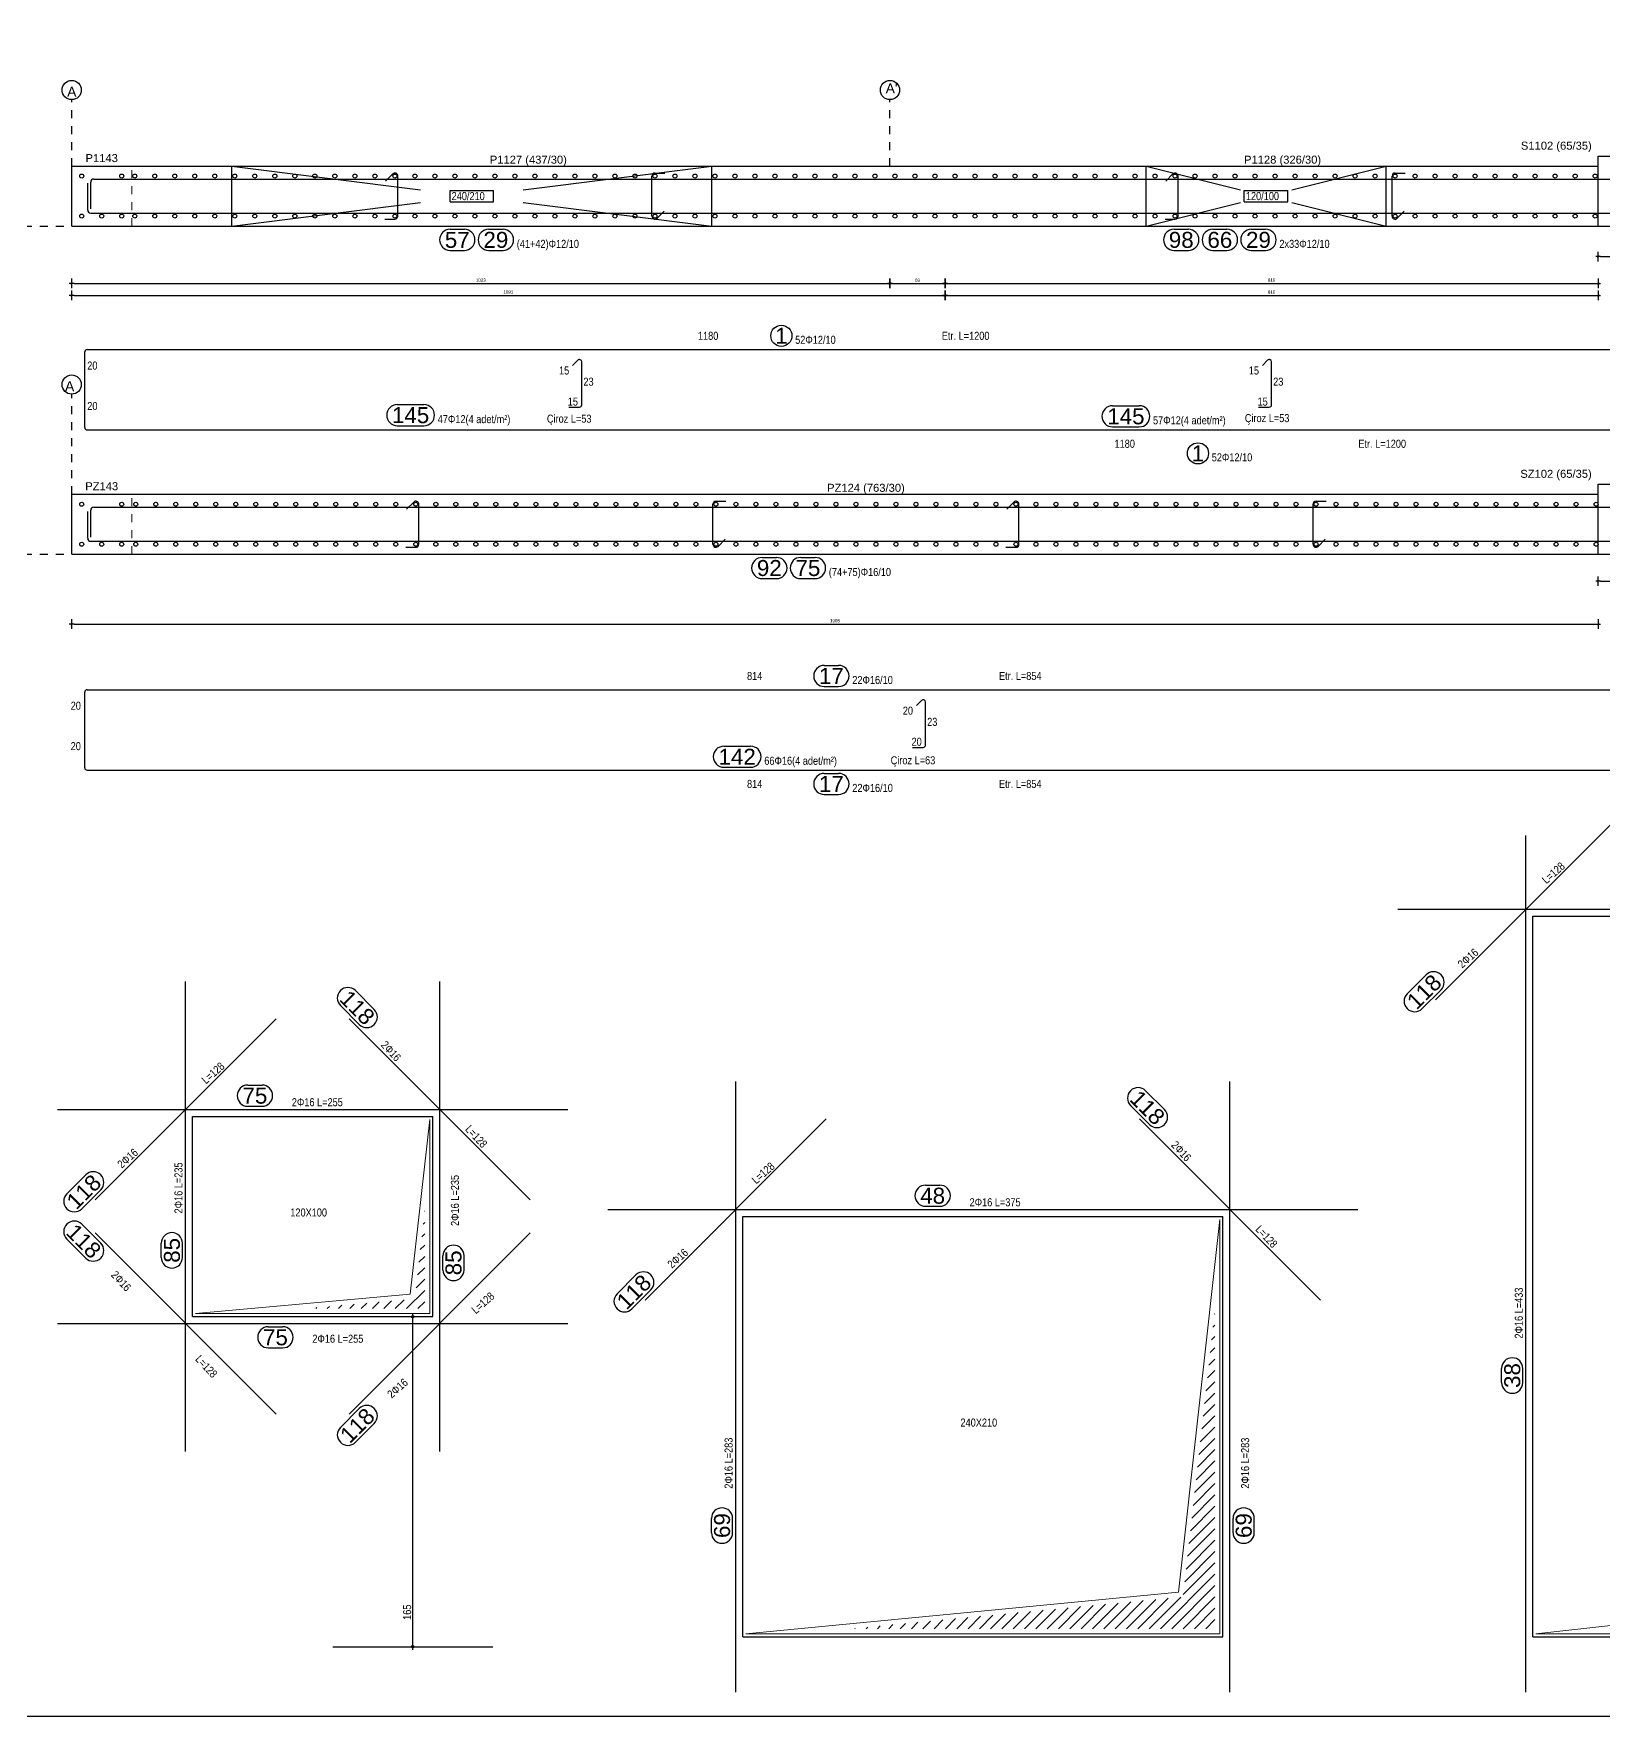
# Model space of a CAD drawing. Header units: metres. Extents: x 419734 to 420376, y 4564732 to 4565123.
# Drawn here: x 419876.96 to 419896.58, y 4564863.97 to 4564884.99 of the extents above; entities that cross this region are included whole.
import ezdxf

# ---------------------------------------------------------------- set-up
doc = ezdxf.new("R2010")
doc.units = ezdxf.units.M
doc.linetypes.add('HIDDEN4', pattern=[0.09375, 0.0625, -0.03125])
doc.linetypes.add('TRATTO-PUNTO', pattern=[1, 0.5, -0.25, 0, -0.25])
doc.layers.get('Defpoints').update_dxf_attribs({"color": 5})
for name, color, linetype in [('07-SIMBOLI', 1, 'Continuous'), ('Standart', 7, 'Continuous'), ('SW_ASSI', 7, 'TRATTO-PUNTO'), ('SW_DIM', 33, 'Continuous'), ('SW_MAGRONE', 2, 'Continuous'), ('SW_SEZIONI-ARMATURA', 3, 'Continuous'), ('SW_SEZIONI_CARPENTERIA', 4, 'Continuous'), ('SW_TXT_TESTI', 1, 'Continuous')]:
    doc.layers.add(name, color=color, linetype=linetype)
doc.styles.add('arial_1_18', font='arial.ttf', dxfattribs={"height": 0.2})
doc.styles.add('SWS', font='ARIALN.TTF')
doc.dimstyles.new('DIM-SW-20_cm', dxfattribs={"dimtxt": 0.04, "dimasz": 0.03, "dimexe": 0.125, "dimexo": 0.125, "dimgap": 0.02, "dimtad": 1, "dimdec": 0, "dimlfac": 100, "dimzin": 1, "dimdsep": 46, "dimtxsty": 'SWS', "dimblk1": 'D', "dimblk2": 'D', "dimsah": 1, "dimcen": 0.003, "dimdle": 0.0625, "dimse1": 1, "dimse2": 1, "dimclrd": 256, "dimclre": 256, "dimclrt": 256, "dimazin": 0, "dimtfac": 0.75, "dimtdec": 0, "dimtmove": 1, "dimatfit": 3, "dimldrblk": 'D', "dimfxl": 0.125, "dimtvp": 1.5, "dimtolj": 1, "dimtzin": 0, "dimarcsym": 0})

# ---------------------------------------------------------------- blocks, each defined once
blk = doc.blocks.new('D')
for p, q in [((-1, 0), (1, 0)), ((0, 2), (0, -2))]:
    blk.add_line(p, q)
at = {"const_width": 0.141}
blk.add_lwpolyline([(0.48, 0.48), (-0.48, -0.48)], dxfattribs=at)
blk = doc.blocks.new('*D1469')
at = {"layer": 'Defpoints', "color": 0, "ltscale": 0.5, "transparency": 16777216}
for p in [(419877.439, 4564882.586), (419887.665, 4564882.586), (419887.665, 4564881.87)]:
    blk.add_point(p, dxfattribs=at)
at = {"layer": 'SW_DIM', "lineweight": -2, "ltscale": 0.5, "transparency": 16777216}
blk.add_line((419877.469, 4564881.87), (419887.635, 4564881.87), dxfattribs=at)
at = {"layer": 'SW_DIM', "lineweight": -2, "ltscale": 0.5, "transparency": 16777216, "xscale": 0.03, "yscale": 0.03, "zscale": 0.03, "rotation": 180}
blk.add_blockref('D', (419877.439, 4564881.87), dxfattribs=at)
at = {"layer": 'SW_DIM', "lineweight": -2, "ltscale": 0.5, "transparency": 16777216, "xscale": 0.03, "yscale": 0.03, "zscale": 0.03}
blk.add_blockref('D', (419887.665, 4564881.87), dxfattribs=at)
at = {"layer": 'SW_DIM', "ltscale": 0.5, "transparency": 16777216, "insert": (419882.552, 4564881.911), "char_height": 0.04, "attachment_point": 5, "style": 'SWS'}
blk.add_mtext('\\A1;1023', dxfattribs=at)
blk = doc.blocks.new('*D1466')
at = {"layer": 'Defpoints', "color": 0, "ltscale": 0.5, "transparency": 16777216}
for p in [(419887.665, 4564882.586), (419888.353, 4564882.485), (419888.353, 4564881.87)]:
    blk.add_point(p, dxfattribs=at)
at = {"layer": 'SW_DIM', "lineweight": -2, "ltscale": 0.5, "transparency": 16777216}
blk.add_line((419887.695, 4564881.87), (419888.323, 4564881.87), dxfattribs=at)
at = {"layer": 'SW_DIM', "lineweight": -2, "ltscale": 0.5, "transparency": 16777216, "xscale": 0.03, "yscale": 0.03, "zscale": 0.03, "rotation": 180}
blk.add_blockref('D', (419887.665, 4564881.87), dxfattribs=at)
at = {"layer": 'SW_DIM', "lineweight": -2, "ltscale": 0.5, "transparency": 16777216, "xscale": 0.03, "yscale": 0.03, "zscale": 0.03}
blk.add_blockref('D', (419888.353, 4564881.87), dxfattribs=at)
at = {"layer": 'SW_DIM', "ltscale": 0.5, "transparency": 16777216, "insert": (419888.009, 4564881.911), "char_height": 0.04, "attachment_point": 5, "style": 'SWS'}
blk.add_mtext('\\A1;69', dxfattribs=at)
blk = doc.blocks.new('*D1470')
at = {"layer": 'Defpoints', "color": 0, "ltscale": 0.5, "transparency": 16777216}
for p in [(419896.515, 4564882.586), (419888.353, 4564882.485), (419896.515, 4564881.87)]:
    blk.add_point(p, dxfattribs=at)
at = {"layer": 'SW_DIM', "lineweight": -2, "ltscale": 0.5, "transparency": 16777216}
blk.add_line((419888.383, 4564881.87), (419896.485, 4564881.87), dxfattribs=at)
at = {"layer": 'SW_DIM', "lineweight": -2, "ltscale": 0.5, "transparency": 16777216, "xscale": 0.03, "yscale": 0.03, "zscale": 0.03, "rotation": 180}
blk.add_blockref('D', (419888.353, 4564881.87), dxfattribs=at)
at = {"layer": 'SW_DIM', "lineweight": -2, "ltscale": 0.5, "transparency": 16777216, "xscale": 0.03, "yscale": 0.03, "zscale": 0.03}
blk.add_blockref('D', (419896.515, 4564881.87), dxfattribs=at)
at = {"layer": 'SW_DIM', "ltscale": 0.5, "transparency": 16777216, "insert": (419892.434, 4564881.911), "char_height": 0.04, "attachment_point": 5, "style": 'SWS'}
blk.add_mtext('\\A1;816', dxfattribs=at)
blk = doc.blocks.new('*D1471')
at = {"layer": 'Defpoints', "color": 0, "ltscale": 0.5, "transparency": 16777216}
for p in [(419896.515, 4564882.586), (419898.14, 4564882.586), (419898.14, 4564882.204)]:
    blk.add_point(p, dxfattribs=at)
at = {"layer": 'SW_DIM', "lineweight": -2, "ltscale": 0.5, "transparency": 16777216}
blk.add_line((419896.545, 4564882.204), (419898.11, 4564882.204), dxfattribs=at)
at = {"layer": 'SW_DIM', "lineweight": -2, "ltscale": 0.5, "transparency": 16777216, "xscale": 0.03, "yscale": 0.03, "zscale": 0.03, "rotation": 180}
blk.add_blockref('D', (419896.515, 4564882.204), dxfattribs=at)
at = {"layer": 'SW_DIM', "lineweight": -2, "ltscale": 0.5, "transparency": 16777216, "xscale": 0.03, "yscale": 0.03, "zscale": 0.03}
blk.add_blockref('D', (419898.14, 4564882.204), dxfattribs=at)
at = {"layer": 'SW_DIM', "ltscale": 0.5, "transparency": 16777216, "insert": (419897.327, 4564882.244), "char_height": 0.04, "attachment_point": 5, "style": 'SWS'}
blk.add_mtext('\\A1;163', dxfattribs=at)
blk = doc.blocks.new('*D1476')
at = {"layer": 'Defpoints', "color": 0, "ltscale": 0.5, "transparency": 16777216}
for p in [(419877.439, 4564882.586), (419888.353, 4564882.485), (419888.353, 4564881.72)]:
    blk.add_point(p, dxfattribs=at)
at = {"layer": 'SW_DIM', "lineweight": -2, "ltscale": 0.5, "transparency": 16777216}
blk.add_line((419877.469, 4564881.72), (419888.323, 4564881.72), dxfattribs=at)
at = {"layer": 'SW_DIM', "lineweight": -2, "ltscale": 0.5, "transparency": 16777216, "xscale": 0.03, "yscale": 0.03, "zscale": 0.03, "rotation": 180}
blk.add_blockref('D', (419877.439, 4564881.72), dxfattribs=at)
at = {"layer": 'SW_DIM', "lineweight": -2, "ltscale": 0.5, "transparency": 16777216, "xscale": 0.03, "yscale": 0.03, "zscale": 0.03}
blk.add_blockref('D', (419888.353, 4564881.72), dxfattribs=at)
at = {"layer": 'SW_DIM', "ltscale": 0.5, "transparency": 16777216, "insert": (419882.896, 4564881.761), "char_height": 0.04, "attachment_point": 5, "style": 'SWS'}
blk.add_mtext('\\A1;1091', dxfattribs=at)
blk = doc.blocks.new('*D1477')
at = {"layer": 'Defpoints', "color": 0, "ltscale": 0.5, "transparency": 16777216}
for p in [(419896.515, 4564882.586), (419888.353, 4564882.485), (419896.515, 4564881.72)]:
    blk.add_point(p, dxfattribs=at)
at = {"layer": 'SW_DIM', "lineweight": -2, "ltscale": 0.5, "transparency": 16777216}
blk.add_line((419888.383, 4564881.72), (419896.485, 4564881.72), dxfattribs=at)
at = {"layer": 'SW_DIM', "lineweight": -2, "ltscale": 0.5, "transparency": 16777216, "xscale": 0.03, "yscale": 0.03, "zscale": 0.03, "rotation": 180}
blk.add_blockref('D', (419888.353, 4564881.72), dxfattribs=at)
at = {"layer": 'SW_DIM', "lineweight": -2, "ltscale": 0.5, "transparency": 16777216, "xscale": 0.03, "yscale": 0.03, "zscale": 0.03}
blk.add_blockref('D', (419896.515, 4564881.72), dxfattribs=at)
at = {"layer": 'SW_DIM', "ltscale": 0.5, "transparency": 16777216, "insert": (419892.434, 4564881.761), "char_height": 0.04, "attachment_point": 5, "style": 'SWS'}
blk.add_mtext('\\A1;816', dxfattribs=at)
blk = doc.blocks.new('*D1478')
at = {"layer": 'Defpoints', "color": 0, "ltscale": 0.5, "transparency": 16777216}
for p in [(419877.439, 4564878.486), (419896.515, 4564878.486), (419896.515, 4564877.614)]:
    blk.add_point(p, dxfattribs=at)
at = {"layer": 'SW_DIM', "lineweight": -2, "ltscale": 0.5, "transparency": 16777216}
blk.add_line((419877.469, 4564877.614), (419896.485, 4564877.614), dxfattribs=at)
at = {"layer": 'SW_DIM', "lineweight": -2, "ltscale": 0.5, "transparency": 16777216, "xscale": 0.03, "yscale": 0.03, "zscale": 0.03, "rotation": 180}
blk.add_blockref('D', (419877.439, 4564877.614), dxfattribs=at)
at = {"layer": 'SW_DIM', "lineweight": -2, "ltscale": 0.5, "transparency": 16777216, "xscale": 0.03, "yscale": 0.03, "zscale": 0.03}
blk.add_blockref('D', (419896.515, 4564877.614), dxfattribs=at)
at = {"layer": 'SW_DIM', "ltscale": 0.5, "transparency": 16777216, "insert": (419886.977, 4564877.655), "char_height": 0.04, "attachment_point": 5, "style": 'SWS'}
blk.add_mtext('\\A1;1908', dxfattribs=at)
blk = doc.blocks.new('*D1479')
at = {"layer": 'Defpoints', "color": 0, "ltscale": 0.5, "transparency": 16777216}
for p in [(419896.515, 4564878.486), (419898.14, 4564878.486), (419898.14, 4564878.15)]:
    blk.add_point(p, dxfattribs=at)
at = {"layer": 'SW_DIM', "lineweight": -2, "ltscale": 0.5, "transparency": 16777216}
blk.add_line((419896.545, 4564878.15), (419898.11, 4564878.15), dxfattribs=at)
at = {"layer": 'SW_DIM', "lineweight": -2, "ltscale": 0.5, "transparency": 16777216, "xscale": 0.03, "yscale": 0.03, "zscale": 0.03, "rotation": 180}
blk.add_blockref('D', (419896.515, 4564878.15), dxfattribs=at)
at = {"layer": 'SW_DIM', "lineweight": -2, "ltscale": 0.5, "transparency": 16777216, "xscale": 0.03, "yscale": 0.03, "zscale": 0.03}
blk.add_blockref('D', (419898.14, 4564878.15), dxfattribs=at)
at = {"layer": 'SW_DIM', "ltscale": 0.5, "transparency": 16777216, "insert": (419897.327, 4564878.191), "char_height": 0.04, "attachment_point": 5, "style": 'SWS'}
blk.add_mtext('\\A1;163', dxfattribs=at)

msp = doc.modelspace()

# ---------------------------------------------------------------- linework, layer by layer
at = {"layer": '07-SIMBOLI', "color": 1}
for centre in [(419877.43933, 4564884.28555), (419887.66466, 4564884.28555), (419877.43933, 4564880.60592)]:
    msp.add_circle(centre, 0.12, dxfattribs=at)
at = {"layer": 'Standart', "color": 2}
msp.add_lwpolyline([(419945.91166, 4564863.96691), (419806.01166, 4564863.96691), (419806.01166, 4564906.01358)], dxfattribs=at)
at = {"layer": 'Standart', "color": 1, "linetype": 'HIDDEN4', "lineweight": 5}
for points in [[(419878.18933, 4564882.58592), (419878.18933, 4564883.33592)], [(419878.18933, 4564878.48592), (419878.18933, 4564879.23592)]]:
    msp.add_lwpolyline(points, dxfattribs=at)
at = {"layer": 'Standart', "color": 2, "linetype": 'Continuous', "lineweight": 5}
for points in [[(419881.67071, 4564869.24226), (419881.91321, 4564871.42476)], [(419881.91321, 4564868.99976), (419881.91321, 4564871.42476)], [(419881.84859, 4564870.27721), (419881.85071, 4564870.27933)], [(419891.27071, 4564865.51726), (419891.78821, 4564870.17476)], [(419891.78821, 4564864.99976), (419891.78821, 4564870.17476)], [(419881.81323, 4564869.95891), (419881.85071, 4564869.9964)], [(419881.83091, 4564870.11806), (419881.85071, 4564870.13786)], [(419881.79554, 4564869.79976), (419881.85071, 4564869.85493)], [(419881.76016, 4564869.48146), (419881.85071, 4564869.572)], [(419881.77786, 4564869.64061), (419881.85071, 4564869.71347)], [(419881.74248, 4564869.32231), (419881.85071, 4564869.43053)], [(419878.98821, 4564868.99976), (419881.67071, 4564869.24226)], [(419880.91658, 4564869.06226), (419880.97052, 4564869.11621)], [(419881.05803, 4564869.06226), (419881.12605, 4564869.13027)], [(419881.1995, 4564869.06226), (419881.28157, 4564869.14433)], [(419881.34097, 4564869.06226), (419881.4371, 4564869.15839)], [(419881.48243, 4564869.06226), (419881.59262, 4564869.17245)], [(419881.6239, 4564869.06226), (419881.85071, 4564869.28907)], [(419881.76537, 4564869.06226), (419881.85071, 4564869.1476)], [(419878.98821, 4564868.99976), (419881.91321, 4564868.99976)], [(419880.49218, 4564869.06226), (419880.50395, 4564869.07403)], [(419880.63365, 4564869.06226), (419880.65947, 4564869.08809)], [(419880.77511, 4564869.06226), (419880.815, 4564869.10215)], [(419891.71948, 4564868.99016), (419891.72572, 4564868.9964)], [(419891.6841, 4564868.67186), (419891.72572, 4564868.71347)], [(419891.70178, 4564868.83101), (419891.72572, 4564868.85493)], [(419891.66642, 4564868.51271), (419891.72572, 4564868.572)], [(419891.63105, 4564868.19441), (419891.72572, 4564868.28907)], [(419891.64874, 4564868.35356), (419891.72572, 4564868.43053)], [(419891.61337, 4564868.03526), (419891.72572, 4564868.1476)], [(419891.57801, 4564867.71697), (419891.72572, 4564867.86467)], [(419891.59569, 4564867.87612), (419891.72572, 4564868.00614)], [(419891.56033, 4564867.55782), (419891.72572, 4564867.7232)], [(419891.52495, 4564867.23952), (419891.72572, 4564867.44027)], [(419891.54263, 4564867.39867), (419891.72572, 4564867.58174)], [(419891.50727, 4564867.08037), (419891.72572, 4564867.29881)], [(419891.47191, 4564866.76207), (419891.72572, 4564867.01587)], [(419891.48959, 4564866.92122), (419891.72572, 4564867.15734)], [(419891.45422, 4564866.60292), (419891.72572, 4564866.87441)], [(419891.41886, 4564866.28462), (419891.72572, 4564866.59148)], [(419891.43654, 4564866.44377), (419891.72572, 4564866.73294)], [(419891.40118, 4564866.12548), (419891.72572, 4564866.45001)], [(419891.3658, 4564865.80718), (419891.72572, 4564866.16708)], [(419891.38348, 4564865.96633), (419891.72572, 4564866.30855)], [(419891.34812, 4564865.64803), (419891.72572, 4564866.02561)], [(419891.33044, 4564865.48888), (419891.72572, 4564865.88415)], [(419895.73821, 4564864.99976), (419903.78071, 4564865.89226)], [(419891.04529, 4564865.06226), (419891.72572, 4564865.74268)], [(419891.18676, 4564865.06226), (419891.72572, 4564865.60122)], [(419885.86321, 4564864.99976), (419891.27071, 4564865.51726)], [(419889.7721, 4564865.06226), (419890.04721, 4564865.33739)], [(419889.91356, 4564865.06226), (419890.20365, 4564865.35236)], [(419890.05503, 4564865.06226), (419890.36009, 4564865.36733)], [(419890.1965, 4564865.06226), (419890.51653, 4564865.3823)], [(419890.33797, 4564865.06226), (419890.67297, 4564865.39727)], [(419890.47942, 4564865.06226), (419890.82942, 4564865.41224)], [(419890.62088, 4564865.06226), (419890.98584, 4564865.42721)], [(419890.76235, 4564865.06226), (419891.14228, 4564865.44218)], [(419890.90382, 4564865.06226), (419891.29872, 4564865.45716)], [(419891.32823, 4564865.06226), (419891.72572, 4564865.45975)], [(419887.79158, 4564865.06226), (419887.8571, 4564865.12779)], [(419887.93303, 4564865.06226), (419888.01354, 4564865.14276)], [(419888.0745, 4564865.06226), (419888.16998, 4564865.15773)], [(419888.21597, 4564865.06226), (419888.32642, 4564865.17271)], [(419888.35743, 4564865.06226), (419888.48284, 4564865.18768)], [(419888.4989, 4564865.06226), (419888.63928, 4564865.20265)], [(419888.64037, 4564865.06226), (419888.79572, 4564865.21762)], [(419888.78184, 4564865.06226), (419888.95216, 4564865.23259)], [(419888.92331, 4564865.06226), (419889.10861, 4564865.24756)], [(419889.06477, 4564865.06226), (419889.26503, 4564865.26253)], [(419889.20622, 4564865.06226), (419889.42147, 4564865.2775)], [(419889.34769, 4564865.06226), (419889.57791, 4564865.29247)], [(419889.48916, 4564865.06226), (419889.73435, 4564865.30745)], [(419889.63063, 4564865.06226), (419889.89079, 4564865.32242)], [(419891.46969, 4564865.06226), (419891.72572, 4564865.31828)], [(419891.61114, 4564865.06226), (419891.72572, 4564865.17682)], [(419885.86321, 4564864.99976), (419891.78821, 4564864.99976)], [(419887.22571, 4564865.06226), (419887.23135, 4564865.06791)], [(419887.36718, 4564865.06226), (419887.3878, 4564865.08288)], [(419887.50865, 4564865.06226), (419887.54424, 4564865.09785)], [(419887.65011, 4564865.06226), (419887.70066, 4564865.11282)], [(419895.73821, 4564864.99976), (419904.67321, 4564864.99976)]]:
    msp.add_lwpolyline(points, dxfattribs=at)
at = {"layer": 'SW_ASSI', "ltscale": 0.2}
for points in [[(419877.43933, 4564883.33592), (419877.43933, 4564884.16555)], [(419887.66466, 4564883.33592), (419887.66466, 4564884.16555)], [(419876.43933, 4564882.58592), (419877.43933, 4564882.58592)], [(419877.43933, 4564879.23592), (419877.43933, 4564880.48592)], [(419876.43933, 4564878.48592), (419877.43933, 4564878.48592)]]:
    msp.add_lwpolyline(points, dxfattribs=at)
at = {"layer": 'SW_DIM', "linetype": 'Continuous', "lineweight": -3}
for points in [[(419881.67571, 4564868.96226), (419881.76571, 4564868.96226)], [(419881.70071, 4564864.79726), (419881.70071, 4564869.00226)], [(419881.67571, 4564864.83726), (419881.76571, 4564864.83726)]]:
    msp.add_lwpolyline(points, dxfattribs=at)
for centre in [(419881.70071, 4564868.96226), (419881.70071, 4564864.83726)]:
    msp.add_circle(centre, 0.015, dxfattribs=at)
at = {"layer": 'SW_MAGRONE'}
for points in [[(419896.51498, 4564882.58592), (419896.51498, 4564883.46092)], [(419896.51498, 4564883.46092), (419898.13998, 4564883.46092)], [(419877.43933, 4564883.33592), (419896.51498, 4564883.33592)], [(419877.43933, 4564882.58592), (419877.43933, 4564883.33592)], [(419879.43933, 4564882.58592), (419879.43933, 4564883.33592)], [(419879.43933, 4564883.33592), (419881.79933, 4564883.04092)], [(419883.07933, 4564883.04092), (419885.43933, 4564883.33592)], [(419885.43933, 4564882.58592), (419885.43933, 4564883.33592)], [(419890.86517, 4564882.58592), (419890.86517, 4564883.33592)], [(419890.86517, 4564883.33592), (419892.04517, 4564883.04092)], [(419892.68517, 4564883.04092), (419893.86517, 4564883.33592)], [(419893.86517, 4564882.58592), (419893.86517, 4564883.33592)], [(419882.16683, 4564883.03092), (419882.71182, 4564883.03092)], [(419882.16683, 4564882.89092), (419882.16683, 4564883.03092)], [(419882.71182, 4564882.89092), (419882.71182, 4564883.03092)], [(419892.09268, 4564883.03092), (419892.63767, 4564883.03092)], [(419892.09268, 4564882.89092), (419892.09268, 4564883.03092)], [(419892.63767, 4564882.89092), (419892.63767, 4564883.03092)], [(419879.43933, 4564882.58592), (419881.79933, 4564882.88092)], [(419882.16683, 4564882.89092), (419882.71182, 4564882.89092)], [(419883.07933, 4564882.88092), (419885.43933, 4564882.58592)], [(419890.86517, 4564882.58592), (419892.04517, 4564882.88092)], [(419892.09268, 4564882.89092), (419892.63767, 4564882.89092)], [(419892.68517, 4564882.88092), (419893.86517, 4564882.58592)], [(419877.43933, 4564882.58592), (419935.25864, 4564882.58592)], [(419877.43933, 4564879.23592), (419896.51498, 4564879.23592)], [(419877.43933, 4564878.48592), (419877.43933, 4564879.23592)], [(419896.51498, 4564878.48592), (419896.51498, 4564879.36092)], [(419896.51498, 4564879.36092), (419898.13998, 4564879.36092)], [(419877.43933, 4564878.48592), (419935.25864, 4564878.48592)]]:
    msp.add_lwpolyline(points, dxfattribs=at)
at = {"layer": 'SW_SEZIONI-ARMATURA'}
for points in [[(419881.36277, 4564883.14905), (419881.45116, 4564883.23744)], [(419881.51517, 4564882.71092), (419881.51517, 4564883.21092)], [(419884.69017, 4564882.71092), (419884.69017, 4564883.21092)], [(419884.72767, 4564883.24842), (419884.85267, 4564883.24842)], [(419891.11277, 4564883.14905), (419891.20116, 4564883.23744)], [(419891.26517, 4564882.71092), (419891.26517, 4564883.21092)], [(419893.94017, 4564882.71092), (419893.94017, 4564883.21092)], [(419893.97767, 4564883.24842), (419894.10267, 4564883.24842)], [(419877.63933, 4564882.78592), (419877.63933, 4564883.12092)], [(419877.67683, 4564882.80092), (419877.67683, 4564883.13592)], [(419877.71433, 4564883.17342), (419935.03364, 4564883.17342)], [(419884.75419, 4564882.68441), (419884.84258, 4564882.7728)], [(419894.00419, 4564882.68441), (419894.09258, 4564882.7728)], [(419877.67683, 4564882.74842), (419934.99614, 4564882.74842)], [(419881.35267, 4564882.67342), (419881.47767, 4564882.67342)], [(419891.10267, 4564882.67342), (419891.22767, 4564882.67342)], [(419882.16798, 4564882.54592), (419882.34674, 4564882.54592)], [(419882.65053, 4564882.54592), (419882.82929, 4564882.54592)], [(419891.21543, 4564882.54592), (419891.3942, 4564882.54592)], [(419891.69798, 4564882.54592), (419891.87675, 4564882.54592)], [(419892.18053, 4564882.54592), (419892.3593, 4564882.54592)], [(419882.16798, 4564882.28192), (419882.34674, 4564882.28192)], [(419882.65053, 4564882.28192), (419882.82929, 4564882.28192)], [(419891.21543, 4564882.28192), (419891.3942, 4564882.28192)], [(419891.69798, 4564882.28192), (419891.87675, 4564882.28192)], [(419892.18053, 4564882.28192), (419892.3593, 4564882.28192)], [(419877.60183, 4564880.54342), (419877.60183, 4564881.01342)], [(419877.63183, 4564881.04342), (419907.10248, 4564881.04342)], [(419883.69895, 4564880.84602), (419883.76264, 4564880.90971)], [(419883.81385, 4564880.35342), (419883.81385, 4564880.8885)], [(419892.31892, 4564880.84602), (419892.38262, 4564880.90971)], [(419892.43383, 4564880.35342), (419892.43383, 4564880.8885)], [(419877.60183, 4564880.06842), (419877.60183, 4564880.53842)], [(419881.50737, 4564880.35604), (419881.84152, 4564880.35604)], [(419883.65135, 4564880.32342), (419883.78385, 4564880.32342)], [(419890.44613, 4564880.34152), (419890.78027, 4564880.34152)], [(419892.27133, 4564880.32342), (419892.40383, 4564880.32342)], [(419881.50737, 4564880.09204), (419881.84152, 4564880.09204)], [(419890.44613, 4564880.07752), (419890.78027, 4564880.07752)], [(419877.63183, 4564880.03842), (419907.11429, 4564880.03842)], [(419877.63933, 4564878.68592), (419877.63933, 4564879.02092)], [(419877.67683, 4564878.70092), (419877.67683, 4564879.03592)], [(419877.71433, 4564879.07342), (419935.03364, 4564879.07342)], [(419881.62475, 4564879.04905), (419881.71314, 4564879.13744)], [(419881.77716, 4564878.61092), (419881.77716, 4564879.11092)], [(419885.45216, 4564878.61092), (419885.45216, 4564879.11092)], [(419885.48966, 4564879.14842), (419885.61466, 4564879.14842)], [(419889.12475, 4564879.04905), (419889.21314, 4564879.13744)], [(419889.27716, 4564878.61092), (419889.27716, 4564879.11092)], [(419892.95216, 4564878.61092), (419892.95216, 4564879.11092)], [(419892.98966, 4564879.14842), (419893.11466, 4564879.14842)], [(419877.67683, 4564878.64842), (419934.99614, 4564878.64842)], [(419881.61466, 4564878.57342), (419881.73966, 4564878.57342)], [(419885.51617, 4564878.58441), (419885.60456, 4564878.6728)], [(419889.11466, 4564878.57342), (419889.23966, 4564878.57342)], [(419893.01617, 4564878.58441), (419893.10456, 4564878.6728)], [(419886.06766, 4564878.44592), (419886.24643, 4564878.44592)], [(419886.55021, 4564878.44592), (419886.72898, 4564878.44592)], [(419886.06766, 4564878.18192), (419886.24643, 4564878.18192)], [(419886.55021, 4564878.18192), (419886.72898, 4564878.18192)], [(419886.84367, 4564877.09742), (419887.02243, 4564877.09742)], [(419877.60183, 4564876.29342), (419877.60183, 4564876.76342)], [(419877.63183, 4564876.79342), (419897.92248, 4564876.79342)], [(419886.84367, 4564876.83342), (419887.02243, 4564876.83342)], [(419887.99504, 4564876.59602), (419888.05873, 4564876.65971)], [(419888.10995, 4564876.10342), (419888.10995, 4564876.6385)], [(419877.60183, 4564875.81842), (419877.60183, 4564876.28842)], [(419885.58853, 4564876.08789), (419885.92267, 4564876.08789)], [(419887.94745, 4564876.07342), (419888.07995, 4564876.07342)], [(419877.63183, 4564875.78842), (419897.92248, 4564875.78842)], [(419885.58853, 4564875.82389), (419885.92267, 4564875.82389)], [(419886.84367, 4564875.74842), (419887.02243, 4564875.74842)], [(419886.84367, 4564875.48442), (419887.02243, 4564875.48442)], [(419894.48184, 4564872.91839), (419896.74458, 4564875.18113)], [(419895.61321, 4564864.2673), (419895.61321, 4564874.9725)], [(419894.01321, 4564874.04976), (419906.39821, 4564874.04976)], [(419878.86321, 4564867.27476), (419878.86321, 4564873.14976)], [(419882.03821, 4564867.27476), (419882.03821, 4564873.14976)], [(419894.12902, 4564872.99549), (419894.3653, 4564873.23177)], [(419881.22022, 4564872.79767), (419880.98394, 4564873.03395)], [(419894.31569, 4564872.80881), (419894.55197, 4564873.04509)], [(419881.03354, 4564872.611), (419880.79726, 4564872.84728)], [(419877.73184, 4564870.41839), (419879.99458, 4564872.68113)], [(419883.16958, 4564870.41839), (419880.90684, 4564872.68113)], [(419879.6395, 4564871.85376), (419879.81826, 4564871.85376)], [(419885.73821, 4564864.2673), (419885.73821, 4564871.89976)], [(419891.91321, 4564864.2673), (419891.91321, 4564871.89976)], [(419891.09522, 4564871.54767), (419890.85894, 4564871.78395)], [(419877.26321, 4564871.54976), (419883.63821, 4564871.54976)], [(419879.6395, 4564871.58976), (419879.81826, 4564871.58976)], [(419884.60684, 4564869.16839), (419886.86958, 4564871.43113)], [(419890.90854, 4564871.361), (419890.67226, 4564871.59728)], [(419893.04458, 4564869.16839), (419890.78184, 4564871.43113)], [(419877.37902, 4564870.49549), (419877.61529, 4564870.73177)], [(419888.10912, 4564870.60376), (419888.28789, 4564870.60376)], [(419877.56569, 4564870.30881), (419877.80197, 4564870.54509)], [(419884.13821, 4564870.29976), (419893.51321, 4564870.29976)], [(419888.10912, 4564870.33976), (419888.28789, 4564870.33976)], [(419877.80197, 4564869.87943), (419877.56569, 4564870.11571)], [(419877.73184, 4564870.00613), (419879.99458, 4564867.74339)], [(419880.90684, 4564867.74339), (419883.16958, 4564870.00613)], [(419877.61529, 4564869.69275), (419877.37902, 4564869.92903)], [(419878.55921, 4564869.69923), (419878.55921, 4564869.87799)], [(419878.82321, 4564869.69923), (419878.82321, 4564869.87799)], [(419882.07821, 4564869.54311), (419882.07821, 4564869.72187)], [(419882.34221, 4564869.54311), (419882.34221, 4564869.72187)], [(419884.25402, 4564869.24549), (419884.49029, 4564869.48177)], [(419884.44069, 4564869.05881), (419884.67697, 4564869.29509)], [(419877.26321, 4564868.87476), (419883.63821, 4564868.87476)], [(419879.89592, 4564868.83476), (419880.07469, 4564868.83476)], [(419879.89592, 4564868.57076), (419880.07469, 4564868.57076)], [(419895.30921, 4564868.13594), (419895.30921, 4564868.31471)], [(419895.57321, 4564868.13594), (419895.57321, 4564868.31471)], [(419880.79726, 4564867.57725), (419881.03354, 4564867.81352)], [(419880.98394, 4564867.39057), (419881.22022, 4564867.62685)], [(419885.43421, 4564866.26094), (419885.43421, 4564866.43971)], [(419885.69821, 4564866.26094), (419885.69821, 4564866.43971)], [(419891.95321, 4564866.26094), (419891.95321, 4564866.43971)], [(419892.21721, 4564866.26094), (419892.21721, 4564866.43971)]]:
    msp.add_lwpolyline(points, dxfattribs=at)
for centre, radius in [((419877.56433, 4564883.21092), 0.025), ((419878.06433, 4564883.21092), 0.025), ((419878.22767, 4564883.21092), 0.025), ((419878.47767, 4564883.21092), 0.025), ((419878.72767, 4564883.21092), 0.025), ((419878.97767, 4564883.21092), 0.025), ((419879.22767, 4564883.21092), 0.025), ((419879.47767, 4564883.21092), 0.025), ((419879.72767, 4564883.21092), 0.025), ((419879.97767, 4564883.21092), 0.025), ((419880.22767, 4564883.21092), 0.025), ((419880.47767, 4564883.21092), 0.025), ((419880.72767, 4564883.21092), 0.025), ((419880.97767, 4564883.21092), 0.025), ((419881.22767, 4564883.21092), 0.025), ((419881.47767, 4564883.21092), 0.025), ((419881.72767, 4564883.21092), 0.025), ((419881.97767, 4564883.21092), 0.025), ((419882.22767, 4564883.21092), 0.025), ((419882.47767, 4564883.21092), 0.025), ((419882.72767, 4564883.21092), 0.025), ((419882.97767, 4564883.21092), 0.025), ((419883.22767, 4564883.21092), 0.025), ((419883.47767, 4564883.21092), 0.025), ((419883.72767, 4564883.21092), 0.025), ((419883.97767, 4564883.21092), 0.025), ((419884.22767, 4564883.21092), 0.025), ((419884.47767, 4564883.21092), 0.025), ((419884.72767, 4564883.21092), 0.025), ((419884.97767, 4564883.21092), 0.025), ((419885.22767, 4564883.21092), 0.025), ((419885.47767, 4564883.21092), 0.025), ((419885.72767, 4564883.21092), 0.025), ((419885.97767, 4564883.21092), 0.025), ((419886.22767, 4564883.21092), 0.025), ((419886.47767, 4564883.21092), 0.025), ((419886.72767, 4564883.21092), 0.025), ((419886.97767, 4564883.21092), 0.025), ((419887.22767, 4564883.21092), 0.025), ((419887.47767, 4564883.21092), 0.025), ((419887.72767, 4564883.21092), 0.025), ((419887.97767, 4564883.21092), 0.025), ((419888.22767, 4564883.21092), 0.025), ((419888.47767, 4564883.21092), 0.025), ((419888.72767, 4564883.21092), 0.025), ((419888.97767, 4564883.21092), 0.025), ((419889.22767, 4564883.21092), 0.025), ((419889.47767, 4564883.21092), 0.025), ((419889.72767, 4564883.21092), 0.025), ((419889.97767, 4564883.21092), 0.025), ((419890.22767, 4564883.21092), 0.025), ((419890.47767, 4564883.21092), 0.025), ((419890.72767, 4564883.21092), 0.025), ((419890.97767, 4564883.21092), 0.025), ((419891.22767, 4564883.21092), 0.025), ((419891.47767, 4564883.21092), 0.025), ((419891.72767, 4564883.21092), 0.025), ((419891.97767, 4564883.21092), 0.025), ((419892.22767, 4564883.21092), 0.025), ((419892.47767, 4564883.21092), 0.025), ((419892.72767, 4564883.21092), 0.025), ((419892.97767, 4564883.21092), 0.025), ((419893.22767, 4564883.21092), 0.025), ((419893.47767, 4564883.21092), 0.025), ((419893.72767, 4564883.21092), 0.025), ((419893.97767, 4564883.21092), 0.025), ((419894.22767, 4564883.21092), 0.025), ((419894.47767, 4564883.21092), 0.025), ((419894.72767, 4564883.21092), 0.025), ((419894.97767, 4564883.21092), 0.025), ((419895.22767, 4564883.21092), 0.025), ((419895.47767, 4564883.21092), 0.025), ((419895.72767, 4564883.21092), 0.025), ((419895.97767, 4564883.21092), 0.025), ((419896.22767, 4564883.21092), 0.025), ((419896.47767, 4564883.21092), 0.025), ((419877.56433, 4564882.71092), 0.025), ((419877.81433, 4564882.71092), 0.025), ((419878.06433, 4564882.71092), 0.025), ((419878.22767, 4564882.71092), 0.025), ((419878.47767, 4564882.71092), 0.025), ((419878.72767, 4564882.71092), 0.025), ((419878.97767, 4564882.71092), 0.025), ((419879.22767, 4564882.71092), 0.025), ((419879.47767, 4564882.71092), 0.025), ((419879.72767, 4564882.71092), 0.025), ((419879.97767, 4564882.71092), 0.025), ((419880.22767, 4564882.71092), 0.025), ((419880.47767, 4564882.71092), 0.025), ((419880.72767, 4564882.71092), 0.025), ((419880.97767, 4564882.71092), 0.025), ((419881.22767, 4564882.71092), 0.025), ((419881.47767, 4564882.71092), 0.025), ((419881.72767, 4564882.71092), 0.025), ((419881.97767, 4564882.71092), 0.025), ((419882.22767, 4564882.71092), 0.025), ((419882.47767, 4564882.71092), 0.025), ((419882.72767, 4564882.71092), 0.025), ((419882.97767, 4564882.71092), 0.025), ((419883.22767, 4564882.71092), 0.025), ((419883.47767, 4564882.71092), 0.025), ((419883.72767, 4564882.71092), 0.025), ((419883.97767, 4564882.71092), 0.025), ((419884.22767, 4564882.71092), 0.025), ((419884.47767, 4564882.71092), 0.025), ((419884.72767, 4564882.71092), 0.025), ((419884.97767, 4564882.71092), 0.025), ((419885.22767, 4564882.71092), 0.025), ((419885.47767, 4564882.71092), 0.025), ((419885.72767, 4564882.71092), 0.025), ((419885.97767, 4564882.71092), 0.025), ((419886.22767, 4564882.71092), 0.025), ((419886.47767, 4564882.71092), 0.025), ((419886.72767, 4564882.71092), 0.025), ((419886.97767, 4564882.71092), 0.025), ((419887.22767, 4564882.71092), 0.025), ((419887.47767, 4564882.71092), 0.025), ((419887.72767, 4564882.71092), 0.025), ((419887.97767, 4564882.71092), 0.025), ((419888.22767, 4564882.71092), 0.025), ((419888.47767, 4564882.71092), 0.025), ((419888.72767, 4564882.71092), 0.025), ((419888.97767, 4564882.71092), 0.025), ((419889.22767, 4564882.71092), 0.025), ((419889.47767, 4564882.71092), 0.025), ((419889.72767, 4564882.71092), 0.025), ((419889.97767, 4564882.71092), 0.025), ((419890.22767, 4564882.71092), 0.025), ((419890.47767, 4564882.71092), 0.025), ((419890.72767, 4564882.71092), 0.025), ((419890.97767, 4564882.71092), 0.025), ((419891.22767, 4564882.71092), 0.025), ((419891.47767, 4564882.71092), 0.025), ((419891.72767, 4564882.71092), 0.025), ((419891.97767, 4564882.71092), 0.025), ((419892.22767, 4564882.71092), 0.025), ((419892.47767, 4564882.71092), 0.025), ((419892.72767, 4564882.71092), 0.025), ((419892.97767, 4564882.71092), 0.025), ((419893.22767, 4564882.71092), 0.025), ((419893.47767, 4564882.71092), 0.025), ((419893.72767, 4564882.71092), 0.025), ((419893.97767, 4564882.71092), 0.025), ((419894.22767, 4564882.71092), 0.025), ((419894.47767, 4564882.71092), 0.025), ((419894.72767, 4564882.71092), 0.025), ((419894.97767, 4564882.71092), 0.025), ((419895.22767, 4564882.71092), 0.025), ((419895.47767, 4564882.71092), 0.025), ((419895.72767, 4564882.71092), 0.025), ((419895.97767, 4564882.71092), 0.025), ((419896.22767, 4564882.71092), 0.025), ((419896.47767, 4564882.71092), 0.025), ((419886.30805, 4564881.21542), 0.132), ((419891.51395, 4564879.74661), 0.132), ((419877.56433, 4564879.11092), 0.025), ((419878.06433, 4564879.11092), 0.025), ((419878.23966, 4564879.11092), 0.025), ((419878.48966, 4564879.11092), 0.025), ((419878.73966, 4564879.11092), 0.025), ((419878.98966, 4564879.11092), 0.025), ((419879.23966, 4564879.11092), 0.025), ((419879.48966, 4564879.11092), 0.025), ((419879.73966, 4564879.11092), 0.025), ((419879.98966, 4564879.11092), 0.025), ((419880.23966, 4564879.11092), 0.025), ((419880.48966, 4564879.11092), 0.025), ((419880.73966, 4564879.11092), 0.025), ((419880.98966, 4564879.11092), 0.025), ((419881.23966, 4564879.11092), 0.025), ((419881.48966, 4564879.11092), 0.025), ((419881.73966, 4564879.11092), 0.025), ((419881.98966, 4564879.11092), 0.025), ((419882.23966, 4564879.11092), 0.025), ((419882.48966, 4564879.11092), 0.025), ((419882.73966, 4564879.11092), 0.025), ((419882.98966, 4564879.11092), 0.025), ((419883.23966, 4564879.11092), 0.025), ((419883.48966, 4564879.11092), 0.025), ((419883.73966, 4564879.11092), 0.025), ((419883.98966, 4564879.11092), 0.025), ((419884.23966, 4564879.11092), 0.025), ((419884.48966, 4564879.11092), 0.025), ((419884.73966, 4564879.11092), 0.025), ((419884.98966, 4564879.11092), 0.025), ((419885.23966, 4564879.11092), 0.025), ((419885.48966, 4564879.11092), 0.025), ((419885.73966, 4564879.11092), 0.025), ((419885.98966, 4564879.11092), 0.025), ((419886.23966, 4564879.11092), 0.025), ((419886.48966, 4564879.11092), 0.025), ((419886.73966, 4564879.11092), 0.025), ((419886.98966, 4564879.11092), 0.025), ((419887.23966, 4564879.11092), 0.025), ((419887.48966, 4564879.11092), 0.025), ((419887.73966, 4564879.11092), 0.025), ((419887.98966, 4564879.11092), 0.025), ((419888.23966, 4564879.11092), 0.025), ((419888.48966, 4564879.11092), 0.025), ((419888.73966, 4564879.11092), 0.025), ((419888.98966, 4564879.11092), 0.025), ((419889.23966, 4564879.11092), 0.025), ((419889.48966, 4564879.11092), 0.025), ((419889.73966, 4564879.11092), 0.025), ((419889.98966, 4564879.11092), 0.025), ((419890.23966, 4564879.11092), 0.025), ((419890.48966, 4564879.11092), 0.025), ((419890.73966, 4564879.11092), 0.025), ((419890.98966, 4564879.11092), 0.025), ((419891.23966, 4564879.11092), 0.025), ((419891.48966, 4564879.11092), 0.025), ((419891.73966, 4564879.11092), 0.025), ((419891.98966, 4564879.11092), 0.025), ((419892.23966, 4564879.11092), 0.025), ((419892.48966, 4564879.11092), 0.025), ((419892.73966, 4564879.11092), 0.025), ((419892.98966, 4564879.11092), 0.025), ((419893.23966, 4564879.11092), 0.025), ((419893.48966, 4564879.11092), 0.025), ((419893.73966, 4564879.11092), 0.025), ((419893.98966, 4564879.11092), 0.025), ((419894.23966, 4564879.11092), 0.025), ((419894.48966, 4564879.11092), 0.025), ((419894.73966, 4564879.11092), 0.025), ((419894.98966, 4564879.11092), 0.025), ((419895.23966, 4564879.11092), 0.025), ((419895.48966, 4564879.11092), 0.025), ((419895.73966, 4564879.11092), 0.025), ((419895.98966, 4564879.11092), 0.025), ((419896.23966, 4564879.11092), 0.025), ((419896.48966, 4564879.11092), 0.025), ((419877.56433, 4564878.61092), 0.025), ((419877.81433, 4564878.61092), 0.025), ((419878.06433, 4564878.61092), 0.025), ((419878.23966, 4564878.61092), 0.025), ((419878.48966, 4564878.61092), 0.025), ((419878.73966, 4564878.61092), 0.025), ((419878.98966, 4564878.61092), 0.025), ((419879.23966, 4564878.61092), 0.025), ((419879.48966, 4564878.61092), 0.025), ((419879.73966, 4564878.61092), 0.025), ((419879.98966, 4564878.61092), 0.025), ((419880.23966, 4564878.61092), 0.025), ((419880.48966, 4564878.61092), 0.025), ((419880.73966, 4564878.61092), 0.025), ((419880.98966, 4564878.61092), 0.025), ((419881.23966, 4564878.61092), 0.025), ((419881.48966, 4564878.61092), 0.025), ((419881.73966, 4564878.61092), 0.025), ((419881.98966, 4564878.61092), 0.025), ((419882.23966, 4564878.61092), 0.025), ((419882.48966, 4564878.61092), 0.025), ((419882.73966, 4564878.61092), 0.025), ((419882.98966, 4564878.61092), 0.025), ((419883.23966, 4564878.61092), 0.025), ((419883.48966, 4564878.61092), 0.025), ((419883.73966, 4564878.61092), 0.025), ((419883.98966, 4564878.61092), 0.025), ((419884.23966, 4564878.61092), 0.025), ((419884.48966, 4564878.61092), 0.025), ((419884.73966, 4564878.61092), 0.025), ((419884.98966, 4564878.61092), 0.025), ((419885.23966, 4564878.61092), 0.025), ((419885.48966, 4564878.61092), 0.025), ((419885.73966, 4564878.61092), 0.025), ((419885.98966, 4564878.61092), 0.025), ((419886.23966, 4564878.61092), 0.025), ((419886.48966, 4564878.61092), 0.025), ((419886.73966, 4564878.61092), 0.025), ((419886.98966, 4564878.61092), 0.025), ((419887.23966, 4564878.61092), 0.025), ((419887.48966, 4564878.61092), 0.025), ((419887.73966, 4564878.61092), 0.025), ((419887.98966, 4564878.61092), 0.025), ((419888.23966, 4564878.61092), 0.025), ((419888.48966, 4564878.61092), 0.025), ((419888.73966, 4564878.61092), 0.025), ((419888.98966, 4564878.61092), 0.025), ((419889.23966, 4564878.61092), 0.025), ((419889.48966, 4564878.61092), 0.025), ((419889.73966, 4564878.61092), 0.025), ((419889.98966, 4564878.61092), 0.025), ((419890.23966, 4564878.61092), 0.025), ((419890.48966, 4564878.61092), 0.025), ((419890.73966, 4564878.61092), 0.025), ((419890.98966, 4564878.61092), 0.025), ((419891.23966, 4564878.61092), 0.025), ((419891.48966, 4564878.61092), 0.025), ((419891.73966, 4564878.61092), 0.025), ((419891.98966, 4564878.61092), 0.025), ((419892.23966, 4564878.61092), 0.025), ((419892.48966, 4564878.61092), 0.025), ((419892.73966, 4564878.61092), 0.025), ((419892.98966, 4564878.61092), 0.025), ((419893.23966, 4564878.61092), 0.025), ((419893.48966, 4564878.61092), 0.025), ((419893.73966, 4564878.61092), 0.025), ((419893.98966, 4564878.61092), 0.025), ((419894.23966, 4564878.61092), 0.025), ((419894.48966, 4564878.61092), 0.025), ((419894.73966, 4564878.61092), 0.025), ((419894.98966, 4564878.61092), 0.025), ((419895.23966, 4564878.61092), 0.025), ((419895.48966, 4564878.61092), 0.025), ((419895.73966, 4564878.61092), 0.025), ((419895.98966, 4564878.61092), 0.025), ((419896.23966, 4564878.61092), 0.025), ((419896.48966, 4564878.61092), 0.025)]:
    msp.add_circle(centre, radius, dxfattribs=at)
for centre, radius, start, end in [((419881.47767, 4564883.21092), 0.0375, 0, 135), ((419884.72767, 4564883.21092), 0.0375, 90, 180), ((419891.22767, 4564883.21092), 0.0375, 0, 135), ((419893.97767, 4564883.21092), 0.0375, 90, 180), ((419877.71433, 4564883.13592), 0.0375, 90, 180), ((419877.67683, 4564882.78592), 0.0375, 180, 270), ((419881.47767, 4564882.71092), 0.0375, 270, 0), ((419884.72767, 4564882.71092), 0.0375, 180, 315), ((419891.22767, 4564882.71092), 0.0375, 270, 0), ((419893.97767, 4564882.71092), 0.0375, 180, 315), ((419882.16798, 4564882.41392), 0.132, 90, 270), ((419882.34674, 4564882.41392), 0.132, 270, 90), ((419882.65053, 4564882.41392), 0.132, 90, 270), ((419882.82929, 4564882.41392), 0.132, 270, 90), ((419891.21543, 4564882.41392), 0.132, 90, 270), ((419891.3942, 4564882.41392), 0.132, 270, 90), ((419891.69798, 4564882.41392), 0.132, 90, 270), ((419891.87675, 4564882.41392), 0.132, 270, 90), ((419892.18053, 4564882.41392), 0.132, 90, 270), ((419892.3593, 4564882.41392), 0.132, 270, 90), ((419877.63183, 4564881.01342), 0.03, 90, 180), ((419883.78385, 4564880.8885), 0.03, 0, 135), ((419892.40383, 4564880.8885), 0.03, 0, 135), ((419881.50737, 4564880.22404), 0.132, 90, 270), ((419881.84152, 4564880.22404), 0.132, 270, 90), ((419883.78385, 4564880.35342), 0.03, 270, 0), ((419890.44613, 4564880.20952), 0.132, 90, 270), ((419890.78027, 4564880.20952), 0.132, 270, 90), ((419892.40383, 4564880.35342), 0.03, 270, 0), ((419877.63183, 4564880.06842), 0.03, 180, 270), ((419877.71433, 4564879.03592), 0.0375, 90, 180), ((419881.73966, 4564879.11092), 0.0375, 0, 135), ((419885.48966, 4564879.11092), 0.0375, 90, 180), ((419889.23966, 4564879.11092), 0.0375, 0, 135), ((419892.98966, 4564879.11092), 0.0375, 90, 180), ((419877.67683, 4564878.68592), 0.0375, 180, 270), ((419881.73966, 4564878.61092), 0.0375, 270, 0), ((419885.48966, 4564878.61092), 0.0375, 180, 315), ((419889.23966, 4564878.61092), 0.0375, 270, 0), ((419892.98966, 4564878.61092), 0.0375, 180, 315), ((419886.06766, 4564878.31392), 0.132, 90, 270), ((419886.24643, 4564878.31392), 0.132, 270, 90), ((419886.55021, 4564878.31392), 0.132, 90, 270), ((419886.72898, 4564878.31392), 0.132, 270, 90), ((419886.84367, 4564876.96542), 0.132, 90, 270), ((419887.02243, 4564876.96542), 0.132, 270, 90), ((419877.63183, 4564876.76342), 0.03, 90, 180), ((419888.07995, 4564876.6385), 0.03, 0, 135), ((419885.58853, 4564875.95589), 0.132, 90, 270), ((419885.92267, 4564875.95589), 0.132, 270, 90), ((419888.07995, 4564876.10342), 0.03, 270, 0), ((419877.63183, 4564875.81842), 0.03, 180, 270), ((419886.84367, 4564875.61642), 0.132, 90, 270), ((419887.02243, 4564875.61642), 0.132, 270, 90), ((419894.45863, 4564873.13843), 0.132, 315, 135), ((419880.8906, 4564872.94061), 0.132, 45, 225), ((419894.22236, 4564872.90215), 0.132, 135, 315), ((419881.12688, 4564872.70434), 0.132, 225, 45), ((419879.6395, 4564871.72176), 0.132, 90, 270), ((419879.81826, 4564871.72176), 0.132, 270, 90), ((419890.7656, 4564871.69061), 0.132, 45, 225), ((419891.00188, 4564871.45434), 0.132, 225, 45), ((419877.70863, 4564870.63843), 0.132, 315, 135), ((419888.10912, 4564870.47176), 0.132, 90, 270), ((419888.28789, 4564870.47176), 0.132, 270, 90), ((419877.47236, 4564870.40215), 0.132, 135, 315), ((419877.47236, 4564870.02237), 0.132, 45, 225), ((419878.69121, 4564869.87799), 0.132, 0, 180), ((419877.70863, 4564869.78609), 0.132, 225, 45), ((419882.21021, 4564869.72187), 0.132, 0, 180), ((419878.69121, 4564869.69923), 0.132, 180, 0), ((419882.21021, 4564869.54311), 0.132, 180, 0), ((419884.58363, 4564869.38843), 0.132, 315, 135), ((419884.34736, 4564869.15215), 0.132, 135, 315), ((419879.89592, 4564868.70276), 0.132, 90, 270), ((419880.07469, 4564868.70276), 0.132, 270, 90), ((419895.44121, 4564868.31471), 0.132, 0, 180), ((419895.44121, 4564868.13594), 0.132, 180, 0), ((419881.12688, 4564867.72019), 0.132, 315, 135), ((419880.8906, 4564867.48391), 0.132, 135, 315), ((419885.56621, 4564866.43971), 0.132, 0, 180), ((419892.08521, 4564866.43971), 0.132, 0, 180), ((419885.56621, 4564866.26094), 0.132, 180, 0), ((419892.08521, 4564866.26094), 0.132, 180, 0)]:
    msp.add_arc(centre, radius, start, end, dxfattribs=at)
at = {"layer": 'SW_SEZIONI_CARPENTERIA'}
for points in [[(419895.70071, 4564864.96226), (419895.70071, 4564873.96226)], [(419895.70071, 4564873.96226), (419904.71071, 4564873.96226)], [(419878.95071, 4564868.96226), (419878.95071, 4564871.46226)], [(419878.95071, 4564871.46226), (419881.95071, 4564871.46226)], [(419881.95071, 4564868.96226), (419881.95071, 4564871.46226)], [(419885.82571, 4564864.96226), (419885.82571, 4564870.21226)], [(419885.82571, 4564870.21226), (419891.82571, 4564870.21226)], [(419891.82571, 4564864.96226), (419891.82571, 4564870.21226)], [(419878.95071, 4564868.96226), (419881.95071, 4564868.96226)], [(419885.82571, 4564864.96226), (419891.82571, 4564864.96226)], [(419895.70071, 4564864.96226), (419904.71071, 4564864.96226)], [(419880.70071, 4564864.83726), (419882.70071, 4564864.83726)]]:
    msp.add_lwpolyline(points, dxfattribs=at)

# ---------------------------------------------------------------- texts
at = {"layer": 'Standart', "color": 1, "linetype": 'Continuous', "lineweight": 5, "style": 'arial_1_18'}
for s, p in [('S1102 (65/35)', (419895.54965, 4564883.54092)), ('P1143', (419877.61238, 4564883.38592)), ('P1127 (437/30)', (419882.66449, 4564883.36592)), ('P1128 (326/30)', (419892.08982, 4564883.36592)), ('SZ102 (65/35)', (419895.542, 4564879.44092)), ('PZ143', (419877.60856, 4564879.28592)), ('PZ124 (763/30)', (419886.87932, 4564879.26592))]:
    msp.add_text(s, height=0.1, dxfattribs=at).set_placement(p)
at = {"layer": 'Standart', "color": 3, "linetype": 'Continuous', "lineweight": 5, "style": 'arial_1_18'}
for s, p in [('57', (419882.10198, 4564882.31392)), ('29', (419882.58453, 4564882.31392)), ('98', (419891.14943, 4564882.31392)), ('66', (419891.63198, 4564882.31392)), ('29', (419892.11453, 4564882.31392)), ('1', (419886.23036, 4564881.11542)), ('145', (419881.44137, 4564880.12404)), ('145', (419890.38013, 4564880.10952)), ('1', (419891.43626, 4564879.64661)), ('92', (419886.00166, 4564878.21392)), ('75', (419886.48421, 4564878.21392)), ('17', (419886.77767, 4564876.86542)), ('142', (419885.52253, 4564875.85589)), ('17', (419886.77767, 4564875.51642)), ('75', (419879.5735, 4564871.62176)), ('48', (419888.04312, 4564870.37176)), ('75', (419879.82992, 4564868.60276))]:
    msp.add_text(s, height=0.2, dxfattribs=at).set_placement(p)
for s, rotation, p in [('118', 45, (419894.2464, 4564872.78477)), ('118', 315, (419880.77322, 4564872.91657)), ('118', 315, (419890.64822, 4564871.66657)), ('118', 45, (419877.4964, 4564870.28477)), ('118', 315, (419877.35498, 4564869.99833)), ('85', 90, (419878.79121, 4564869.63323)), ('85', 90, (419882.31021, 4564869.47711)), ('118', 45, (419884.3714, 4564869.03477)), ('38', 90, (419895.54121, 4564868.06994)), ('118', 45, (419880.91464, 4564867.36653)), ('69', 90, (419885.66621, 4564866.19494)), ('69', 90, (419892.18521, 4564866.19494))]:
    msp.add_text(s, height=0.2, rotation=rotation, dxfattribs=at).set_placement(p)
at = {"layer": 'SW_ASSI', "ltscale": 0.2, "style": 'arial_1_18'}
for s, p in [('A', (419877.38194, 4564884.20183)), ("A'", (419887.61074, 4564884.24369)), ('A', (419877.35551, 4564880.5222))]:
    msp.add_text(s, height=0.125, dxfattribs=at).set_placement(p)
at = {"layer": 'SW_TXT_TESTI', "style": 'SWS'}
for s, p in [('240/210', (419882.18683, 4564882.91092)), ('120/100', (419892.11268, 4564882.91092)), ('(41+42)Φ12/10', (419883.00118, 4564882.31392)), ('2x33Φ12/10', (419892.53119, 4564882.31392)), ('1180', (419885.26529, 4564881.16542)), ('52Φ12/10', (419886.48005, 4564881.11542)), ('Etr. L=1200', (419888.31281, 4564881.16542)), ('20', (419877.63351, 4564880.79342)), ('15', (419883.52942, 4564880.73188)), ('23', (419883.83385, 4564880.59217)), ('15', (419892.1494, 4564880.73188)), ('23', (419892.45383, 4564880.59217)), ('20', (419877.63351, 4564880.28842)), ('15', (419883.63847, 4564880.34342)), ('15', (419892.25845, 4564880.34342)), ('47Φ12(4 adet/m²)', (419882.01341, 4564880.12404)), ('Çiroz L=53', (419883.3779, 4564880.12995)), ('57Φ12(4 adet/m²)', (419890.95217, 4564880.10952)), ('Çiroz L=53', (419892.09954, 4564880.13721)), ('1180', (419890.47119, 4564879.81642)), ('Etr. L=1200', (419893.51871, 4564879.81642)), ('52Φ12/10', (419891.68595, 4564879.64661)), ('(74+75)Φ16/10', (419886.90087, 4564878.21392)), ('814', (419885.8787, 4564876.91542)), ('22Φ16/10', (419887.19433, 4564876.86542)), ('Etr. L=854', (419889.02709, 4564876.91542)), ('20', (419877.42645, 4564876.54342)), ('20', (419887.82552, 4564876.48188)), ('23', (419888.12995, 4564876.34217)), ('20', (419877.42645, 4564876.03842)), ('20', (419887.93457, 4564876.09342)), ('66Φ16(4 adet/m²)', (419886.09457, 4564875.85589)), ('Çiroz L=63', (419887.67399, 4564875.86179)), ('814', (419885.8787, 4564875.56642)), ('Etr. L=854', (419889.02709, 4564875.56642)), ('22Φ16/10', (419887.19433, 4564875.51642)), ('2Φ16 L=255', (419880.19016, 4564871.58976)), ('2Φ16 L=375', (419888.65978, 4564870.33976)), ('120X100', (419880.17107, 4564870.21226)), ('2Φ16 L=255', (419880.44658, 4564868.63476)), ('240X210', (419888.54607, 4564867.58726))]:
    msp.add_text(s, height=0.1, dxfattribs=at).set_placement(p)
for s, rotation, p in [('L=128', 41.409861, (419895.86777, 4564874.36089)), ('2Φ16', 41.409861, (419894.81494, 4564873.30806)), ('2Φ16', 313.04713, (419881.29651, 4564872.34803)), ('L=128', 41.409861, (419879.11777, 4564871.86089)), ('L=128', 313.04713, (419882.34934, 4564871.2952)), ('2Φ16', 41.409861, (419878.06494, 4564870.80806)), ('2Φ16', 313.04713, (419891.17151, 4564871.09803)), ('2Φ16 L=235', 90, (419878.82321, 4564870.24988)), ('L=128', 41.409861, (419885.99277, 4564870.61089)), ('2Φ16 L=235', 90, (419882.27821, 4564870.09376)), ('L=128', 313.04713, (419892.22434, 4564870.0452)), ('2Φ16', 41.409861, (419884.93994, 4564869.55806)), ('2Φ16', 313.04713, (419877.92352, 4564869.47504)), ('2Φ16 L=433', 90, (419895.57321, 4564868.6866)), ('L=128', 41.409861, (419882.49076, 4564868.9879)), ('L=128', 313.04713, (419878.97635, 4564868.42221)), ('2Φ16', 41.409861, (419881.43793, 4564867.93507)), ('2Φ16 L=283', 90, (419885.69821, 4564866.8116)), ('2Φ16 L=283', 90, (419892.15321, 4564866.8116)), ('165', 90, (419881.68071, 4564865.17226))]:
    msp.add_text(s, height=0.1, rotation=rotation, dxfattribs=at).set_placement(p)

# ---------------------------------------------------------------- dimensions: what is measured, and where the dimension line sits
at = {"layer": 'SW_DIM', "ltscale": 0.5}
for base, p1, p2, picture, middle in [((419887.66466, 4564881.8702), (419877.43933, 4564882.58592), (419887.66466, 4564882.58592), '*D1469', (419882.55199, 4564881.91062)), ((419888.35267, 4564881.7202), (419877.43933, 4564882.58592), (419888.35267, 4564882.48501), '*D1476', (419882.896, 4564881.76062)), ((419888.35267, 4564881.8702), (419887.66466, 4564882.58592), (419888.35267, 4564882.48501), '*D1466', (419888.00866, 4564881.91062)), ((419896.51498, 4564881.8702), (419888.35267, 4564882.48501), (419896.51498, 4564882.58592), '*D1470', (419892.43383, 4564881.91062)), ((419896.51498, 4564881.7202), (419888.35267, 4564882.48501), (419896.51498, 4564882.58592), '*D1477', (419892.43383, 4564881.76062)), ((419898.139983782, 4564882.2040046081), (419896.514983782, 4564882.5859240852), (419898.139983782, 4564882.5859240852), '*D1471', (419897.327483782, 4564882.2444275273)), ((419896.51498, 4564877.61428), (419877.43933, 4564878.48592), (419896.51498, 4564878.48592), '*D1478', (419886.97716, 4564877.6547)), ((419898.139983782, 4564878.1504127486), (419896.514983782, 4564878.4859242383), (419898.139983782, 4564878.4859242383), '*D1479', (419897.327483782, 4564878.1908356687))]:
    dim = msp.add_linear_dim(base=base, p1=p1, p2=p2, dimstyle='DIM-SW-20_cm', override={"dimtxsty": 'SWS', "dimldrblk": 'D'}, dxfattribs=at)
    dim.commit()
    dim.dimension.update_dxf_attribs({"geometry": picture, "text_midpoint": middle})

doc.saveas('drawing.dxf')
